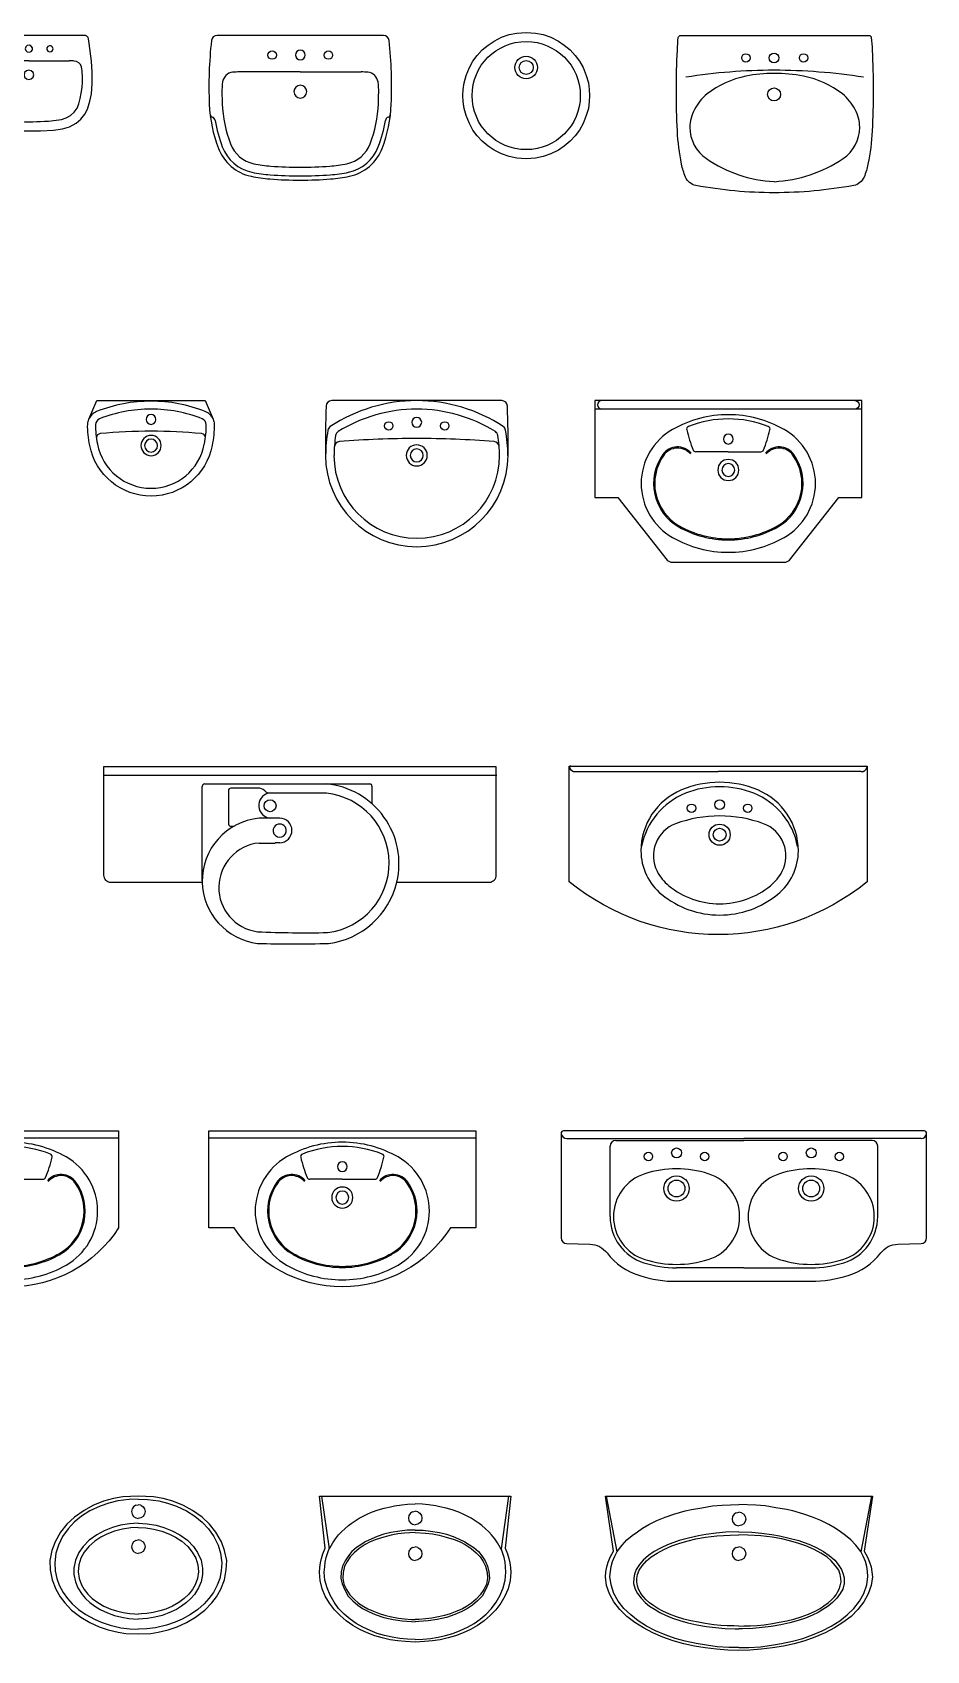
# Model space of a CAD drawing. Header units: millimetres. Extents: x 5135 to 18817, y 4023 to 17584.
# Drawn here: x 15636 to 18817, y 11823 to 17584 of the extents above; entities that cross this region are included whole.
import ezdxf

# ---------------------------------------------------------------- set-up
doc = ezdxf.new("R2010")
doc.units = ezdxf.units.MM
doc.layers.add('cad-block.com', color=250, linetype='Continuous')

# ---------------------------------------------------------------- blocks, each defined once
blk = doc.blocks.new('washbasin 11_top_cad-block.com')
at = {"color": 0}
for q in [(-143.5, -90.2), (143.5, -90.2)]:
    blk.add_line((-0.2, -90.2), q, dxfattribs=at)
blk.add_lwpolyline([(0, -340), (6.5, -339.9), (41.7, -339.4), (87.7, -336.7), (119, -332.3), (145, -324.8), (168.2, -312.4), (185, -297.8), (198.5, -280.5), (208.2, -262.2), (217.2, -233.9), (222.2, -207.8), (224.7, -171.5), (225, -145.2), (224.5, -130.6), (222.1, -91.7), (214.4, -28.2), (211.9, -12), (210.4, -7.8), (208.3, -4.7), (205.6, -2.5), (201.7, -0.7), (197.6, 0), (0, 0), (-197.6, 0), (-201.7, -0.7), (-205.6, -2.5), (-208.3, -4.7), (-210.4, -7.8), (-211.9, -12), (-214.4, -28.2), (-222.1, -91.7), (-224.5, -130.6), (-225, -145.2), (-224.7, -171.5), (-222.2, -207.8), (-217.2, -233.9), (-208.2, -262.2), (-198.5, -280.5), (-185, -297.8), (-168.2, -312.4), (-145, -324.8), (-119, -332.3), (-87.7, -336.7), (-41.7, -339.4), (-6.5, -339.9)], close=True, dxfattribs=at)
at = {"color": 0, "linetype": 'Continuous'}
for points in [[(-63.9, -47.2, 0), (-65.7, -41.4, 0), (-70.5, -37.5, 0), (-76.8, -36.6, 0), (-82.6, -39.1, 0), (-86, -44.2, 0), (-86, -50.3, 0), (-82.6, -55.4, 0), (-76.8, -57.9, 0), (-70.5, -57, 0), (-65.7, -53.1, 0), (-63.9, -47.2, 0)], [(-13.3, -47.2, 0), (-11.2, -54, 0), (-5.6, -58.6, 0), (1.7, -59.6, 0), (8.4, -56.7, 0), (12.4, -50.8, 0), (12.4, -43.7, 0), (8.4, -37.8, 0), (1.7, -34.8, 0), (-5.6, -35.9, 0), (-11.2, -40.5, 0), (-13.3, -47.2, 0)], [(86.1, -47.2, 0), (84.3, -41.4, 0), (79.5, -37.5, 0), (73.2, -36.6, 0), (67.4, -39.1, 0), (64, -44.2, 0), (64, -50.3, 0), (67.4, -55.4, 0), (73.2, -57.9, 0), (79.5, -57, 0), (84.3, -53.1, 0), (86.1, -47.2, 0)], [(-161.7, -91, 0), (-170.3, -93.1, 0), (-177.8, -97.4, 0), (-183.8, -103.6, 0), (-187.5, -111.2, 0), (-188.8, -119.5, 0)], [(-143.5, -90.2, 0), (-147.1, -90.2, 0), (-150.8, -90.3, 0), (-154.4, -90.5, 0), (-158.1, -90.7, 0), (-161.7, -91, 0)], [(161.4, -91, 0), (157.7, -90.7, 0), (154.1, -90.5, 0), (150.4, -90.3, 0), (146.7, -90.2, 0), (143.1, -90.2, 0)], [(188.4, -119.5, 0), (187.1, -111.2, 0), (183.3, -103.6, 0), (177.4, -97.3, 0), (169.9, -93, 0), (161.4, -91, 0)], [(-190.5, -146.3, 0), (-190.6, -165.9, 0), (-189.4, -185.5, 0), (-186.9, -205, 0), (-183.2, -224.3, 0), (-178.4, -243.4, 0)], [(-188.8, -119.5, 0), (-189.5, -124.9, 0), (-190, -130.2, 0), (-190.3, -135.6, 0), (-190.5, -140.9, 0), (-190.5, -146.3, 0)], [(17.1, -140.3, 0), (14.7, -132.1, 0), (8.4, -126, 0), (-0.2, -123.8, 0), (-8.8, -126, 0), (-15.1, -132.1, 0), (-17.4, -140.3, 0), (-15.1, -148.5, 0), (-8.8, -154.6, 0), (-0.2, -156.8, 0), (8.4, -154.6, 0), (14.7, -148.5, 0), (17.1, -140.3, 0)], [(178, -243.4, 0), (182.9, -224.3, 0), (186.5, -205, 0), (189, -185.5, 0), (190.2, -165.9, 0), (190.1, -146.3, 0)], [(190.1, -146.3, 0), (190.1, -140.9, 0), (190, -135.6, 0), (189.6, -130.2, 0), (189.1, -124.9, 0), (188.4, -119.5, 0)], [(-178.4, -243.4, 0), (-171.7, -259.3, 0), (-161.6, -273.5, 0), (-148.5, -285.2, 0), (-133, -293.8, 0), (-115.9, -299.1, 0)], [(115.5, -299.1, 0), (132.6, -293.8, 0), (148, -285.2, 0), (161.1, -273.5, 0), (171.3, -259.3, 0), (178, -243.4, 0)], [(-115.9, -299.1, 0), (-106.7, -300.7, 0), (-97.5, -302.1, 0), (-88.3, -303.3, 0), (-79.1, -304.2, 0), (-69.8, -304.9, 0)], [(-69.8, -304.9, 0), (-55.9, -305.7, 0), (-42, -306.3, 0), (-28, -306.7, 0), (-14.1, -307, 0), (-0.2, -307.1, 0)], [(-0.2, -307.1, 0), (13.8, -307, 0), (27.8, -306.7, 0), (41.8, -306.3, 0), (55.8, -305.7, 0), (69.8, -304.9, 0)], [(69.4, -304.9, 0), (78.7, -304.2, 0), (87.9, -303.3, 0), (97.2, -302.1, 0), (106.3, -300.7, 0), (115.5, -299.1, 0)]]:
    blk.add_polyline3d(points, dxfattribs=at)
blk = doc.blocks.new('washbasin 12_top_cad-block.com')
at = {"color": 0}
for q in [(-216.4, -130), (216.4, -130)]:
    blk.add_line((0, -130), q, dxfattribs=at)
blk.add_lwpolyline([(0, 0), (-296.1, 0, 0.382406), (-316, -17.8, 0.037948), (-323.7, -245, 0.080591), (-291.4, -401.9, 0.255022), (-175, -501.5, 0.033937), (-107.9, -511, 0.017997), (0, -515, 0.017997), (107.9, -511, 0.033937), (175, -501.5, 0.255022), (291.4, -401.9, 0.080591), (323.7, -245, 0.037948), (316, -17.8, 0.382406), (296.1, 0)], format="xyb", close=True, dxfattribs=at)
for centre in [(-100, -69.8), (100, -69.8)]:
    blk.add_circle(centre, 15, dxfattribs=at)
for centre, radius, start, end in [((0, -69.8), 17.5, 90, 270), ((0, -69.8), 17.5, 270, 90), ((-28.9, -199.7), 250, 172.1326, 180.83575), ((-236.9, -171), 40, 95.59372, 172.1326), ((-216.4, -380), 250, 90, 95.59372), ((216.4, -380), 250, 84.40628, 90), ((236.9, -171), 40, 7.8674, 84.40628), ((28.9, -199.7), 250, 359.16425, 7.8674), ((1175, -182.2), 1454, 180.83575, 182.40161), ((0, -200), 23, 90, 270), ((0, -200), 23, 270, 90), ((-1175, -182.2), 1454, 357.59839, 359.16425), ((-308.5, -279), 12.5, 186.46992, 250.86471), ((175.9, -224.1), 454, 182.40161, 200.83182), ((-175.9, -224.1), 454, 339.16818, 357.59839), ((308.5, -279), 12.5, 289.13529, 353.53008), ((-317.5, -305), 15, 9.31288, 70.86471), ((175.9, -224.1), 485, 189.31288, 200.83182), ((-175.9, -224.1), 485, 339.16818, 350.68712), ((317.5, -305), 15, 109.13529, 170.68712), ((-141.9, -345), 145, 200.83182, 258.05886), ((-141.9, -345), 114, 200.83182, 258.05886), ((141.9, -345), 114, 281.94114, 339.16818), ((141.9, -345), 145, 281.94114, 339.16818), ((-71.5, -12.4), 454, 258.05886, 265.83369), ((71.5, -12.4), 454, 274.16631, 281.94114), ((-71.5, -12.4), 485, 258.05886, 265.83369), ((1.1, 985), 1485, 265.83369, 269.95738), ((1.1, 985), 1454, 265.83369, 269.95647), ((-1.1, 985), 1454, 270.04353, 274.16631), ((-1.1, 985), 1485, 270.04262, 274.16631), ((71.5, -12.4), 485, 274.16631, 281.94114)]:
    blk.add_arc(centre, radius, start, end, dxfattribs=at)
blk = doc.blocks.new('washbasin 13_top_cad-block.com')
at = {"color": 0}
blk.add_lwpolyline([(0, -225), (-32.9, -222.6), (-60.9, -216.8), (-87.9, -207.3), (-114.3, -194.1), (-134.9, -179.8), (-156.1, -162.4), (-174, -142.8), (-189.4, -122.7), (-202.1, -99.5), (-213.7, -71), (-221.1, -45.6), (-224.3, -21.3), (-225, 0), (-224.3, 21.3), (-221.1, 45.6), (-213.7, 71), (-202.1, 99.5), (-189.4, 122.7), (-174, 142.8), (-156.1, 162.4), (-134.9, 179.8), (-114.3, 194.1), (-87.9, 207.3), (-60.9, 216.8), (-32.9, 222.6), (0, 225), (32.9, 222.6), (60.9, 216.8), (87.9, 207.3), (114.3, 194.1), (134.9, 179.8), (156.1, 162.4), (174, 142.8), (189.4, 122.7), (202.1, 99.5), (213.7, 71), (221.1, 45.6), (224.3, 21.3), (225, 0), (224.3, -21.3), (221.1, -45.6), (213.7, -71), (202.1, -99.5), (189.4, -122.7), (174, -142.8), (156.1, -162.4), (134.9, -179.8), (114.3, -194.1), (87.9, -207.3), (60.9, -216.8), (32.9, -222.6)], close=True, dxfattribs=at)
for centre, radius in [((0, 0), 192.5), ((0, 100), 40), ((0, 100), 25)]:
    blk.add_circle(centre, radius, dxfattribs=at)
blk = doc.blocks.new('washbasin 14_top_cad-block.com')
at = {"color": 0}
blk.add_lwpolyline([(0, 0), (337.9, 0, -0.385638), (345.8, -7.2, -0.012981), (349.1, -52, -0.024014), (349.1, -340, -0.034419), (334.1, -458, -0.048142), (320.1, -504, -0.253407), (283.2, -534, -0.045816), (0, -560, -0.046649), (-278.1, -534, -0.253407), (-315, -504, -0.048142), (-329, -458, -0.034419), (-344, -340, -0.024014), (-344, -52, -0.012981), (-340.7, -7.2, -0.385638), (-332.8, 0)], format="xyb", close=True, dxfattribs=at)
for centre, radius in [((-100, -80), 15), ((0, -80), 17.5), ((105.1, -80), 15), ((0, -210), 23)]:
    blk.add_circle(centre, radius, dxfattribs=at)
for centre, radius, start, end in [((0, -2124), 2000, 90, 99.01986), ((-31.8, -478.1), 340, 101.56809, 127.42026), ((-3, -610), 475, 89.63802, 101.78317), ((0, -2189.1), 2065.1, 81.1237, 90.00022), ((3.2, -659), 524.1, 78.78369, 90.34594), ((36.9, -478.1), 340, 52.57974, 78.43191), ((-119.3, -349.6), 185, 130.07366, 152.34567), ((124.4, -349.6), 185, 27.65433, 49.92634), ((-169.6, -327), 130, 150.89832, 180), ((174.7, -327), 130, 0, 29.10168), ((-164.6, -327), 135, 180, 235.69136), ((169.7, -327), 135, 304.30864, 0), ((27.3, -45.8), 475.4, 235.69136, 266.70859), ((-27.7, -27.9), 493.4, 273.21382, 303.65929)]:
    blk.add_arc(centre, radius, start, end, dxfattribs=at)
blk = doc.blocks.new('washbasin 26_top_cad-block.com')
at = {"color": 0}
blk.add_lwpolyline([(192.3, 0), (220.3, -65.9, -0.093246), (224.3, -84.1, -0.063836), (216.8, -160, -0.360682), (0, -340, -0.359502), (-218, -160, -0.063836), (-225.5, -84.1, -0.093246), (-221.5, -65.9), (-193.5, 0), (0, 0)], format="xyb", close=True, dxfattribs=at)
for centre, radius, start, end in [((-175.2, -85.6), 50.3, 111.5151, 157), ((0, -530), 528, 90, 111.5151), ((0, -530), 500, 90, 111.5151), ((0, -67), 17.5, 90, 270), ((0, -523.8), 521.8, 68.35506, 89.99884), ((0, -523.8), 493.8, 68.34774, 89.99877), ((0, -67), 17.5, 270, 90), ((174, -85.6), 50.3, 23, 68.4849), ((74.4, -92.9), 272, 178.30868, 192.9189), ((-175.2, -85.6), 22.3, 111.5151, 178.30868), ((0, -2049), 1940, 90, 95.35152), ((0, -2023.4), 1914.4, 84.61282, 89.99998), ((174, -85.6), 22.3, 1.69132, 68.4849), ((-75.6, -92.9), 272, 347.0811, 1.69132), ((-179.5, -132.4), 15, 95.35152, 174.55032), ((0, -118), 194, 190.90547, 270), ((0, -160), 36, 90, 270), ((0, -160), 23, 90, 270), ((0, -160), 36, 270, 90), ((0, -160), 23, 270, 90), ((-0.1, -119.3), 192.7, 270.04095, 349.40932), ((178.3, -132.4), 15, 5.44968, 84.64848)]:
    blk.add_arc(centre, radius, start, end, dxfattribs=at)
blk = doc.blocks.new('washbasin 27_top_cad-block.com')
at = {"color": 0}
blk.add_lwpolyline([(0, -520, 0.413817), (324.6, -195), (324.6, -195, 0.014657), (322.4, -19.2, 0.402111), (302.4, 0), (0, 0), (-302.4, 0, 0.402111), (-322.4, -19.2, 0.014657), (-324.6, -195), (-324.6, -195, 0.413817)], format="xyb", close=True, dxfattribs=at)
for centre in [(-99.6, -90), (99.6, -90)]:
    blk.add_circle(centre, 15, dxfattribs=at)
for centre, radius, start, end in [((0.4, -560), 560, 90.04501, 123.40094), ((0.9, -560), 530, 90.09512, 121.94867), ((-0.4, -560), 560, 56.59906, 89.95499), ((-0.9, -560), 530, 58.05133, 89.90488), ((175.9, -195), 500, 169.70147, 180), ((-296.4, -109.2), 20, 123.40094, 169.70147), ((-269, -127.3), 20, 121.94867, 171.34133), ((0, -77), 17.5, 90.13079, 269.86921), ((0, -77), 17.5, 270.13079, 89.86921), ((269, -127.3), 20, 8.65867, 58.05133), ((296.4, -109.2), 20, 10.29853, 56.59906), ((-175.9, -195), 500, 360, 10.29853), ((175.9, -195), 470, 171.34133, 180), ((-273.2, -165.8), 20, 94.51675, 176.2805), ((0.4, -3635), 3500, 90.0072, 94.51675), ((0, -195), 37.5, 90, 270), ((0, -195), 23, 90, 270), ((-0.4, -3635), 3500, 85.48325, 89.9928), ((0, -195), 37.5, 270, 90), ((0, -195), 23, 270, 90), ((273.2, -165.8), 20, 3.7195, 85.48325), ((-175.9, -195), 470, 0, 8.65867), ((0.4, -195), 295, 180, 269.91455), ((-0.4, -195), 295, 270.08545, 0)]:
    blk.add_arc(centre, radius, start, end, dxfattribs=at)
blk = doc.blocks.new('washbasin 28_top_cad-block.com')
at = {"color": 0}
for p, q in [((-450, 0), (-455.7, -1.1)), ((450, 0), (455.7, -1.1)), ((475, -30), (-475, -30)), ((-463.9, -9.3), (-465, -15)), ((-465, -15), (-463.9, -20.7)), ((-460.6, -4.4), (-463.9, -9.3)), ((-463.9, -20.7), (-460.6, -25.6)), ((-455.7, -1.1), (-460.6, -4.4)), ((-460.6, -25.6), (-455.7, -28.9)), ((-455.7, -28.9), (-450, -30)), ((455.7, -28.9), (450, -30)), ((455.7, -1.1), (460.6, -4.4)), ((460.6, -25.6), (455.7, -28.9)), ((460.6, -4.4), (463.9, -9.3)), ((463.9, -20.7), (460.6, -25.6)), ((463.9, -9.3), (465, -15)), ((465, -15), (463.9, -20.7)), ((0, -182), (-115.8, -182)), ((0, -182), (115.8, -182))]:
    blk.add_line(p, q, dxfattribs=at)
blk.add_lwpolyline([(199.5, -575, 0.20177), (217.4, -567.5), (392.5, -345), (435, -345), (475, -345), (475, 0), (-475, 0), (-475, -345), (-435, -345), (-392.5, -345), (-217.4, -567.5, 0.20177), (-199.5, -575)], format="xyb", close=True, dxfattribs=at)
for centre, radius, start, end in [((0, -450), 400, 90, 119.71723), ((0, -450), 400, 60.28277, 90), ((-88.5, -295), 221.5, 119.71723, 240.28277), ((-138.4, -101.5), 10, 111.65136, 193.39152), ((338.3, 12), 500, 193.39152, 202.05941), ((0, -450), 385, 90, 111.65136), ((0, -450), 385, 68.34864, 90), ((-338.3, 12), 500, 337.94059, 346.60848), ((138.4, -101.5), 10, 346.60848, 68.34864), ((88.5, -295), 221.5, 299.71723, 60.28277), ((-180.5, -229.3), 64.4, 40.71478, 144.46193), ((-180.5, -229.3), 60.4, 40.71478, 144.46193), ((0, -137), 17.5, 90, 270), ((0, -137), 17.5, 270, 90), ((180.5, -229.3), 64.4, 35.53807, 139.28522), ((180.5, -229.3), 60.4, 35.53807, 139.28522), ((-88.5, -295), 177.5, 144.46193, 240.28277), ((-88.5, -295), 173.5, 144.46193, 240.28277), ((-115.8, -172), 10, 202.05941, 270), ((0, -247), 37.5, 90, 270), ((0, -247), 23, 90, 270), ((0, -247), 37.5, 270, 90), ((0, -247), 23, 270, 90), ((115.8, -172), 10, 270, 337.94059), ((88.5, -295), 173.5, 299.71723, 35.53807), ((88.5, -295), 177.5, 299.71723, 35.53807), ((0, -140), 356, 240.28277, 270), ((0, -140), 352, 240.28277, 270), ((0, -140), 352, 270, 299.71723), ((0, -140), 356, 270, 299.71723), ((0, -140), 400, 240.28277, 270), ((0, -140), 400, 270, 299.71723)]:
    blk.add_arc(centre, radius, start, end, dxfattribs=at)
blk = doc.blocks.new('washbasin 37_top_cad-block.com')
at = {"color": 0}
for p, q in [((700, -30.3), (-700, -30.3)), ((-347.7, -405.2), (-347.7, -69.6)), ((-338.9, -60), (248.2, -60)), ((-254.1, -85), (-254.1, -203.7)), ((-142.9, -75.4), (-245.3, -75.4)), ((-113.6, -93.7), (-120.3, -89.5)), ((94.2, -93.7), (-113.6, -93.7)), ((256.1, -68.6), (256.1, -130.5)), ((-243.7, -210.4), (-234.1, -210.4)), ((-72.1, -182.3), (-145.1, -182.3)), ((-145.1, -270.8), (-88.6, -270.8)), ((-72.1, -269.6), (-87.6, -269.6)), ((-347.5, -410), (-347.6, -410))]:
    blk.add_line(p, q, dxfattribs=at)
blk.add_lwpolyline([(673.5, -410, 0.414214), (698.5, -385), (698.5, 0), (-698.5, 0), (-698.5, -385, 0.414214), (-673.5, -410), (-347.6, -410, 0.372852), (-150.9, -628, 0.015889), (101.7, -628, 0.313712), (344.7, -410)], format="xyb", close=True, dxfattribs=at)
blk.add_circle((-106.2, -138), 21.1, dxfattribs=at)
for centre, radius, start, end in [((-338, -69.6), 9.67, 95.47632, 180), ((-245.3, -84.2), 8.79, 90, 185.47632), ((-101.1, -137.2), 45.3, 105.91484, 263.60389), ((-150.3, -112.4), 37.7, 37.39153, 78.63993), ((66.6, -344.4), 285.7, 346.72464, 84.45285), ((67.8, -341.8), 249.6, 276.98447, 83.92274), ((248.2, -67.9), 7.91, 354.52368, 90), ((-123.4, -405.4), 224.2, 95.54668, 181.1627), ((-246.7, -203.7), 7.38, 180, 294.20673), ((-72.1, -226.6), 23.5, 147.86507, 31.13266), ((-72.1, -226.6), 23.5, 31.13266, 147.86507), ((-72.1, -225.9), 43.6, 270, 90), ((-129.7, -429), 158.9, 95.57184, 262.38184), ((-87.6, -270.6), 1, 90, 180), ((21.1, 3385.6), 3975.9, 267.52199, 271.10937)]:
    blk.add_arc(centre, radius, start, end, dxfattribs=at)
blk = doc.blocks.new('washbasin 38_top_cad-block.com')
at = {"color": 0}
for p in [(-508.4, -20), (508.6, -20)]:
    blk.add_line(p, (0, -20), dxfattribs=at)
blk.add_lwpolyline([(530, -411.7, -0.355302), (-530, -411.7), (-530, 0), (530, 0)], format="xyb", close=True, dxfattribs=at)
for centre, radius in [((-95.2, -150.5), 15), ((4.8, -137.5), 17.5), ((104.8, -150.5), 15), ((4.8, -244.5), 37.5), ((4.8, -244.5), 23)]:
    blk.add_circle(centre, radius, dxfattribs=at)
for centre, radius, start, end in [((-524.6, -4.5), 4.5, 90.00029, 201.80375), ((-508.4, 2), 22, 201.80375, 270), ((508.6, 2), 22, 270, 340.57789), ((524.9, -4.5), 4.5, 0, 89.99971), ((524.9, -4.5), 4.5, 338.19642, 338.21758), ((-40.2, -302), 235, 112.71441, 180), ((-19.5, -335.6), 258, 112.17926, 169.00325), ((4.8, -409.5), 351.5, 90, 112.71441), ((4.8, -409.5), 335.5, 90, 111.25325), ((4.8, -409.5), 351.5, 67.28559, 90), ((4.8, -409.5), 335.5, 68.74675, 90), ((29, -335.6), 258, 10.99675, 67.82074), ((49.8, -302), 235, 0, 67.28559), ((-109.5, -319.5), 121.5, 110.35846, 207.06899), ((4.8, -627.5), 450, 90, 110.35846), ((4.8, -627.5), 450, 69.64154, 90), ((119.1, -319.5), 121.5, 332.93101, 69.64154), ((-75.2, -302), 200, 180, 230.91709), ((84.8, -302), 200, 309.08291, 0), ((-75.2, -302), 160, 207.069, 230.91709), ((84.8, -302), 160, 309.08291, 332.931), ((4.8, -203.5), 326.9, 230.91709, 270), ((4.8, -203.5), 286.9, 230.91709, 270), ((4.8, -203.5), 286.9, 270, 309.08291), ((4.8, -203.5), 326.9, 270, 309.08291)]:
    blk.add_arc(centre, radius, start, end, dxfattribs=at)
blk = doc.blocks.new('washbasin 48_top_cad-block.com')
at = {"color": 0}
for p, q in [((-385, -25), (385, -25)), ((0, -172), (-115.8, -172)), ((0, -172), (115.8, -172))]:
    blk.add_line(p, q, dxfattribs=at)
blk.add_lwpolyline([(385, -345, -0.545455), (-385, -345), (-385, 0), (385, 0)], format="xyb", close=True, dxfattribs=at)
for centre, radius, start, end in [((0, -440), 400, 90, 119.71723), ((0, -440), 385, 90, 111.65136), ((0, -440), 400, 60.28277, 90), ((0, -440), 385, 68.34864, 90), ((-88.5, -285), 221.5, 119.71723, 240.28277), ((-138.4, -91.5), 10, 111.65136, 193.39152), ((338.3, 22), 500, 193.39152, 202.05941), ((0, -127), 17.5, 90, 270), ((0, -127), 17.5, 270, 90), ((-338.3, 22), 500, 337.94059, 346.60848), ((138.4, -91.5), 10, 346.60848, 68.34864), ((88.5, -285), 221.5, 299.71723, 60.28277), ((-180.5, -219.3), 64.4, 40.71478, 144.46193), ((-180.5, -219.3), 60.4, 40.71478, 144.46193), ((-115.8, -162), 10, 202.05941, 270), ((115.8, -162), 10, 270, 337.94059), ((180.5, -219.3), 64.4, 35.53807, 139.28522), ((180.5, -219.3), 60.4, 35.53807, 139.28522), ((-88.5, -285), 177.5, 144.46193, 240.28277), ((-88.5, -285), 173.5, 144.46193, 240.28277), ((0, -237), 37.5, 90, 270), ((0, -237), 23, 90, 270), ((0, -237), 37.5, 270, 90), ((0, -237), 23, 270, 90), ((88.5, -285), 173.5, 299.71723, 35.53807), ((88.5, -285), 177.5, 299.71723, 35.53807), ((0, -130), 356, 240.28277, 270), ((0, -130), 352, 240.28277, 270), ((0, -130), 352, 270, 299.71723), ((0, -130), 356, 270, 299.71723), ((0, -130), 400, 240.28277, 270), ((0, -130), 400, 270, 299.71723)]:
    blk.add_arc(centre, radius, start, end, dxfattribs=at)
blk = doc.blocks.new('washbasin 49_top_cad-block.com')
at = {"color": 0}
for p, q in [((-475, -25), (475, -25)), ((0, -172), (-115.8, -172)), ((0, -172), (115.8, -172))]:
    blk.add_line(p, q, dxfattribs=at)
blk.add_lwpolyline([(475, -345), (385, -345, -0.545455), (-385, -345), (-475, -345), (-475, 0), (475, 0)], format="xyb", close=True, dxfattribs=at)
for centre, radius, start, end in [((0, -440), 400, 90, 119.71723), ((0, -440), 385, 90, 111.65136), ((0, -440), 400, 60.28277, 90), ((0, -440), 385, 68.34864, 90), ((-88.5, -285), 221.5, 119.71723, 240.28277), ((-138.4, -91.5), 10, 111.65136, 193.39152), ((338.3, 22), 500, 193.39152, 202.05941), ((0, -127), 17.5, 90, 270), ((0, -127), 17.5, 270, 90), ((-338.3, 22), 500, 337.94059, 346.60848), ((138.4, -91.5), 10, 346.60848, 68.34864), ((88.5, -285), 221.5, 299.71723, 60.28277), ((-180.5, -219.3), 64.4, 40.71478, 144.46193), ((-180.5, -219.3), 60.4, 40.71478, 144.46193), ((-115.8, -162), 10, 202.05941, 270), ((115.8, -162), 10, 270, 337.94059), ((180.5, -219.3), 64.4, 35.53807, 139.28522), ((180.5, -219.3), 60.4, 35.53807, 139.28522), ((-88.5, -285), 177.5, 144.46193, 240.28277), ((-88.5, -285), 173.5, 144.46193, 240.28277), ((0, -237), 37.5, 90, 270), ((0, -237), 23, 90, 270), ((0, -237), 37.5, 270, 90), ((0, -237), 23, 270, 90), ((88.5, -285), 173.5, 299.71723, 35.53807), ((88.5, -285), 177.5, 299.71723, 35.53807), ((0, -130), 356, 240.28277, 270), ((0, -130), 352, 240.28277, 270), ((0, -130), 352, 270, 299.71723), ((0, -130), 356, 270, 299.71723), ((0, -130), 400, 240.28277, 270), ((0, -130), 400, 270, 299.71723)]:
    blk.add_arc(centre, radius, start, end, dxfattribs=at)
blk = doc.blocks.new('washbasin 50_top_cad-block.com')
at = {"color": 0}
for p, q in [((-630.2, -27), (0, -27)), ((-476, -305), (-476, -54)), ((-456, -34), (0, -34)), ((630.2, -27), (0, -27)), ((456, -34), (0, -34)), ((476, -305), (476, -54)), ((0, -487), (-239.5, -487)), ((0, -487), (239.5, -487))]:
    blk.add_line(p, q, dxfattribs=at)
blk.add_lwpolyline([(642, 0), (-642, 0, 0.414214), (-650, -8), (-650, -380.6, 0.405456), (-630.6, -400.6), (-547.9, -403.1, -0.225239), (-486.8, -434.3, 0.157017), (-370.6, -514.6, 0.086354), (-239.5, -535), (0, -535), (239.5, -535, 0.071548), (370.6, -514.6, 0.157017), (486.8, -434.3, -0.225239), (547.9, -403.1), (630.6, -400.6, 0.405456), (650, -380.6), (650, -8, 0.414214)], format="xyb", close=True, dxfattribs=at)
for centre, radius in [((-339.5, -91), 15), ((-239.5, -78), 17.5), ((-139.5, -91), 15), ((139.5, -91), 15), ((239.5, -78), 17.5), ((339.5, -91), 15), ((-239.5, -205), 45), ((239.5, -205), 45), ((-239.5, -205), 30), ((239.5, -205), 30)]:
    blk.add_circle(centre, radius, dxfattribs=at)
for centre, radius, start, end in [((-630.2, -7), 20, 187.46199, 269.99998), ((-456, -54), 20, 90, 180), ((456, -54), 20, 0, 90), ((630.2, -7), 20, 270.00002, 352.53801), ((-304, -305), 160, 107.6258, 252.3742), ((-239.5, -508), 373, 72.3742, 107.6258), ((-175, -305), 160, 287.6258, 72.3742), ((175, -305), 160, 107.6258, 252.3742), ((239.5, -508), 373, 72.3742, 107.6258), ((304, -305), 160, 287.6258, 72.3742), ((-304, -305), 172, 180, 252.3742), ((304, -305), 172, 287.6258, 0), ((-239.5, -102), 373, 252.3742, 287.6258), ((239.5, -102), 373, 252.3742, 287.6258), ((-239.5, -102), 385, 252.3742, 270), ((239.5, -102), 385, 270, 287.6258)]:
    blk.add_arc(centre, radius, start, end, dxfattribs=at)
blk = doc.blocks.new('washbasin 59_top_cad-block.com')
at = {"color": 0}
for p, q in [((-172.1, -52.8), (-201.5, -71.5)), ((-135.7, -35.5), (-172.1, -52.8)), ((-104.6, -24.6), (-135.7, -35.5)), ((-72.8, -16.6), (-104.6, -24.6)), ((-32.5, -12.4), (-72.8, -16.6)), ((0, -10.9), (-32.5, -12.4)), ((-22.2, -45.7), (-24.1, -54.9)), ((-24.1, -54.9), (-22.2, -64.1)), ((-17, -37.9), (-22.2, -45.7)), ((-9.2, -32.7), (-17, -37.9)), ((-9.2, -32.7), (0, -30.9)), ((0, -10.9), (32.5, -12.4)), ((9.2, -32.7), (0, -30.9)), ((9.2, -32.7), (17, -37.9)), ((17, -37.9), (22.2, -45.7)), ((22.2, -45.7), (24.1, -54.9)), ((24.1, -54.9), (22.2, -64.1)), ((32.5, -12.4), (72.8, -16.6)), ((72.8, -16.6), (104.6, -24.6)), ((104.6, -24.6), (135.7, -35.5)), ((135.7, -35.5), (172.1, -52.8)), ((172.1, -52.8), (201.5, -71.5)), ((-227.6, -92.9), (-249.5, -116.1)), ((-201.5, -71.5), (-227.6, -92.9)), ((-91.4, -111.2), (-121.2, -122.9)), ((-63.2, -103.5), (-91.4, -111.2)), ((-31.5, -98.1), (-63.2, -103.5)), ((-26.8, -113.2), (-55.7, -117.6)), ((0, -96), (-31.5, -98.1)), ((0, -111.5), (-26.8, -113.2)), ((-22.2, -64.1), (-17, -71.9)), ((-17, -71.9), (-9.2, -77.2)), ((-9.2, -77.2), (0, -79)), ((9.2, -77.2), (0, -79)), ((0, -96), (31.5, -98.1)), ((0, -111.5), (26.8, -113.2)), ((17, -71.9), (9.2, -77.2)), ((22.2, -64.1), (17, -71.9)), ((26.8, -113.2), (55.7, -117.6)), ((31.5, -98.1), (63.2, -103.5)), ((63.2, -103.5), (91.4, -111.2)), ((91.4, -111.2), (121.2, -122.9)), ((201.5, -71.5), (227.6, -92.9)), ((227.6, -92.9), (249.5, -116.1)), ((-269.3, -144), (-284, -174)), ((-249.5, -116.1), (-269.3, -144)), ((-174.7, -157.1), (-196.4, -179.4)), ((-154.8, -160.4), (-176.2, -179.2)), ((-147.7, -137.3), (-174.7, -157.1)), ((-133, -146.1), (-154.8, -160.4)), ((-121.2, -122.9), (-147.7, -137.3)), ((-111.3, -135.1), (-133, -146.1)), ((-84, -124.9), (-111.3, -135.1)), ((-55.7, -117.6), (-84, -124.9)), ((-22.2, -170.8), (-24.1, -180)), ((-17, -163), (-22.2, -170.8)), ((-9.2, -157.8), (-17, -163)), ((-9.2, -157.8), (0, -155.9)), ((9.2, -157.8), (0, -155.9)), ((9.2, -157.8), (17, -163)), ((17, -163), (22.2, -170.8)), ((22.2, -170.8), (24.1, -180)), ((55.7, -117.6), (84, -124.9)), ((84, -124.9), (111.3, -135.1)), ((111.3, -135.1), (133, -146.1)), ((121.2, -122.9), (147.7, -137.3)), ((133, -146.1), (154.8, -160.4)), ((147.7, -137.3), (174.7, -157.1)), ((154.8, -160.4), (176.2, -179.2)), ((174.7, -157.1), (196.4, -179.4)), ((249.5, -116.1), (269.3, -144)), ((269.3, -144), (284, -174)), ((-292.7, -202.4), (-296.9, -237.1)), ((-284, -174), (-292.7, -202.4)), ((-223.5, -228.3), (-229.1, -256.7)), ((-211.1, -200.5), (-223.5, -228.3)), ((-204.3, -220.3), (-211.9, -244.4)), ((-196.4, -179.4), (-211.1, -200.5)), ((-192.3, -198.9), (-204.3, -220.3)), ((-176.2, -179.2), (-192.3, -198.9)), ((-24.1, -180), (-22.2, -189.2)), ((-22.2, -189.2), (-17, -197)), ((-17, -197), (-9.2, -202.2)), ((-9.2, -202.2), (0, -204.1)), ((9.2, -202.2), (0, -204.1)), ((17, -197), (9.2, -202.2)), ((22.2, -189.2), (17, -197)), ((24.1, -180), (22.2, -189.2)), ((176.2, -179.2), (192.3, -198.9)), ((192.3, -198.9), (204.3, -220.3)), ((196.4, -179.4), (211.1, -200.5)), ((204.3, -220.3), (211.9, -244.4)), ((211.1, -200.5), (223.5, -228.3)), ((223.5, -228.3), (229.1, -256.7)), ((284, -174), (292.7, -202.4)), ((292.7, -202.4), (296.9, -237.1)), ((-296.9, -237.1), (-295.3, -265.9)), ((-295.3, -265.9), (-289.6, -292.7)), ((-229.1, -256.7), (-228.9, -279.4)), ((-228.9, -279.4), (-223.5, -305)), ((-211.9, -244.4), (-213.9, -269.9)), ((-213.9, -269.9), (-210.4, -293.6)), ((213.9, -269.9), (210.4, -293.6)), ((211.9, -244.4), (213.9, -269.9)), ((228.9, -279.4), (223.5, -305)), ((229.1, -256.7), (228.9, -279.4)), ((295.3, -265.9), (289.6, -292.7)), ((296.9, -237.1), (295.3, -265.9)), ((-289.6, -292.7), (-280.9, -316.5)), ((-280.9, -316.5), (-267.1, -342.6)), ((-267.1, -342.6), (-251.4, -364.7)), ((-223.5, -305), (-214.4, -326.9)), ((-214.4, -326.9), (-199.9, -349.7)), ((-210.4, -293.6), (-202.4, -315.2)), ((-202.4, -315.2), (-192.4, -332.5)), ((-192.4, -332.5), (-179.5, -348.8)), ((192.4, -332.5), (179.5, -348.8)), ((202.4, -315.2), (192.4, -332.5)), ((214.4, -326.9), (199.9, -349.7)), ((210.4, -293.6), (202.4, -315.2)), ((223.5, -305), (214.4, -326.9)), ((267.1, -342.6), (251.4, -364.7)), ((280.9, -316.5), (267.1, -342.6)), ((289.6, -292.7), (280.9, -316.5)), ((-251.4, -364.7), (-235, -382.9)), ((-235, -382.9), (-212.2, -403.3)), ((-199.9, -349.7), (-187.4, -364.3)), ((-187.4, -364.3), (-172.2, -378.4)), ((-179.5, -348.8), (-163.5, -364.2)), ((-172.2, -378.4), (-154.2, -392)), ((-163.5, -364.2), (-144, -378.7)), ((-154.2, -392), (-135.5, -403.4)), ((-144, -378.7), (-122.3, -391.1)), ((-122.3, -391.1), (-97.8, -401.9)), ((-97.8, -401.9), (-77.3, -408.6)), ((97.8, -401.9), (77.3, -408.6)), ((122.3, -391.1), (97.8, -401.9)), ((144, -378.7), (122.3, -391.1)), ((154.2, -392), (135.5, -403.4)), ((163.5, -364.2), (144, -378.7)), ((172.2, -378.4), (154.2, -392)), ((179.5, -348.8), (163.5, -364.2)), ((187.4, -364.3), (172.2, -378.4)), ((199.9, -349.7), (187.4, -364.3)), ((235, -382.9), (212.2, -403.3)), ((251.4, -364.7), (235, -382.9)), ((-212.2, -403.3), (-186.4, -421.7)), ((-186.4, -421.7), (-156.2, -438.4)), ((-156.2, -438.4), (-131.4, -449.2)), ((-135.5, -403.4), (-109.2, -415.8)), ((-131.4, -449.2), (-100.4, -459.7)), ((-109.2, -415.8), (-84.7, -424.4)), ((-100.4, -459.7), (-61.8, -468.4)), ((-84.7, -424.4), (-58.9, -431)), ((-77.3, -408.6), (-53.2, -414.4)), ((-58.9, -431), (-33.2, -435.2)), ((-53.2, -414.4), (-30, -418)), ((-33.2, -435.2), (0, -437.5)), ((-30, -418), (-11.8, -419.5)), ((-11.8, -419.5), (0, -420)), ((11.8, -419.5), (0, -420)), ((33.2, -435.2), (0, -437.5)), ((30, -418), (11.8, -419.5)), ((53.2, -414.4), (30, -418)), ((58.9, -431), (33.2, -435.2)), ((77.3, -408.6), (53.2, -414.4)), ((84.7, -424.4), (58.9, -431)), ((100.4, -459.7), (61.8, -468.4)), ((109.2, -415.8), (84.7, -424.4)), ((131.4, -449.2), (100.4, -459.7)), ((135.5, -403.4), (109.2, -415.8)), ((156.2, -438.4), (131.4, -449.2)), ((186.4, -421.7), (156.2, -438.4)), ((212.2, -403.3), (186.4, -421.7)), ((-61.8, -468.4), (-30.5, -472.5)), ((-30.5, -472.5), (0, -474)), ((30.5, -472.5), (0, -474)), ((61.8, -468.4), (30.5, -472.5))]:
    blk.add_line(p, q, dxfattribs=at)
blk.add_lwpolyline([(315, -228.7), (307.2, -193.9), (296, -162.8), (276.1, -127.9), (253.9, -100.3), (226.8, -74.9), (192.6, -50.7), (161.3, -33.8), (123.1, -18.4), (88.3, -8.4), (54.8, -1.9), (0, 0), (-54.8, -1.9), (-88.3, -8.4), (-123.1, -18.4), (-161.3, -33.8), (-192.6, -50.7), (-226.8, -74.9), (-253.9, -100.3), (-276.1, -127.9), (-296, -162.8), (-307.2, -193.9), (-315, -228.7), (-313.1, -262.5), (-306.6, -297.4), (-293.7, -331), (-277.9, -358.6), (-261.3, -380.3), (-236.9, -405.4), (-203.9, -431.1), (-171.8, -450), (-138.8, -464.9), (-106.5, -475.8), (-71, -484.3), (-44.7, -488.4), (0, -490), (44.7, -488.4), (71, -484.3), (106.5, -475.8), (138.8, -464.9), (171.8, -450), (203.9, -431.1), (236.9, -405.4), (261.3, -380.3), (277.9, -358.6), (293.7, -331), (306.6, -297.4), (313.1, -262.5)], close=True, dxfattribs=at)
blk = doc.blocks.new('washbasin 60_top_cad-block.com')
at = {"color": 0}
for p, q in [((-332.6, 0), (-305.8, -188)), ((332.6, 0), (305.8, -188)), ((-170.9, -64.4), (-155.6, -57.5)), ((-155.6, -57.5), (-132, -49)), ((-132, -49), (-110.7, -43)), ((-110.7, -43), (-88, -37.5)), ((-88, -37.5), (-73.5, -34.8)), ((-73.5, -34.8), (-47.5, -30.4)), ((-47.5, -30.4), (-26.7, -28.7)), ((-26.7, -28.7), (0, -27.7)), ((-9.2, -55.8), (-17, -61.1)), ((-9.2, -55.8), (0, -54)), ((26.7, -28.7), (0, -27.7)), ((9.2, -55.8), (0, -54)), ((9.2, -55.8), (17, -61.1)), ((47.5, -30.4), (26.7, -28.7)), ((73.5, -34.8), (47.5, -30.4)), ((88, -37.5), (73.5, -34.8)), ((110.7, -43), (88, -37.5)), ((132, -49), (110.7, -43)), ((155.6, -57.5), (132, -49)), ((170.9, -64.4), (155.6, -57.5)), ((-249.1, -115.3), (-237.1, -104.9)), ((-237.1, -104.9), (-227.8, -97.5)), ((-227.8, -97.5), (-213.8, -87.9)), ((-213.8, -87.9), (-198.8, -78.9)), ((-198.8, -78.9), (-185.1, -70.9)), ((-185.1, -70.9), (-170.9, -64.4)), ((-22.2, -68.9), (-24.1, -78.1)), ((-24.1, -78.1), (-22.2, -87.3)), ((-17, -61.1), (-22.2, -68.9)), ((-22.2, -87.3), (-17, -95.1)), ((-17, -95.1), (-9.2, -100.3)), ((-9.2, -100.3), (0, -102.1)), ((9.2, -100.3), (0, -102.1)), ((17, -95.1), (9.2, -100.3)), ((17, -61.1), (22.2, -68.9)), ((22.2, -87.3), (17, -95.1)), ((22.2, -68.9), (24.1, -78.1)), ((24.1, -78.1), (22.2, -87.3)), ((185.1, -70.9), (170.9, -64.4)), ((198.8, -78.9), (185.1, -70.9)), ((213.8, -87.9), (198.8, -78.9)), ((227.8, -97.5), (213.8, -87.9)), ((237.1, -104.9), (227.8, -97.5)), ((249.1, -115.3), (237.1, -104.9)), ((-302.7, -182.4), (-292.9, -165.7)), ((-292.9, -165.7), (-283.3, -151.7)), ((-283.3, -151.7), (-272.1, -138)), ((-272.1, -138), (-261.7, -127.1)), ((-261.7, -127.1), (-249.1, -115.3)), ((-177.7, -172.3), (-199.1, -186.3)), ((-177.3, -162.7), (-192.8, -173.1)), ((-159.8, -162.7), (-177.7, -172.3)), ((-154.3, -151.5), (-177.3, -162.7)), ((-138.8, -153.9), (-159.8, -162.7)), ((-135, -143.9), (-154.3, -151.5)), ((-110.8, -145.6), (-138.8, -153.9)), ((-111.1, -135.5), (-135, -143.9)), ((-86.7, -129.4), (-111.1, -135.5)), ((-85, -139.1), (-110.8, -145.6)), ((-54.8, -124.7), (-86.7, -129.4)), ((-61.4, -134.2), (-85, -139.1)), ((-37.3, -131.2), (-61.4, -134.2)), ((-28, -121.4), (-54.8, -124.7)), ((0, -129.2), (-37.3, -131.2)), ((0, -121), (-28, -121.4)), ((0, -121), (28, -121.4)), ((0, -129.2), (37.3, -131.2)), ((28, -121.4), (54.8, -124.7)), ((37.3, -131.2), (61.4, -134.2)), ((54.8, -124.7), (86.7, -129.4)), ((61.4, -134.2), (85, -139.1)), ((85, -139.1), (110.8, -145.6)), ((86.7, -129.4), (111.1, -135.5)), ((110.8, -145.6), (138.8, -153.9)), ((111.1, -135.5), (135, -143.9)), ((135, -143.9), (154.3, -151.5)), ((138.8, -153.9), (159.8, -162.7)), ((154.3, -151.5), (177.3, -162.7)), ((159.8, -162.7), (177.7, -172.3)), ((177.3, -162.7), (192.8, -173.1)), ((177.7, -172.3), (199.1, -186.3)), ((261.7, -127.1), (249.1, -115.3)), ((272.1, -138), (261.7, -127.1)), ((283.3, -151.7), (272.1, -138)), ((292.9, -165.7), (283.3, -151.7)), ((302.7, -182.4), (292.9, -165.7)), ((-320.2, -234.7), (-316.4, -218.3)), ((-316.4, -218.3), (-306.8, -189.8)), ((-306.8, -189.8), (-302.7, -182.4)), ((-249.1, -230), (-258, -248.8)), ((-237.4, -212.6), (-249.1, -230)), ((-231, -216.6), (-241.5, -232.3)), ((-225.2, -197.5), (-237.4, -212.6)), ((-217.1, -201.7), (-231, -216.6)), ((-208.3, -183), (-225.2, -197.5)), ((-199.1, -186.3), (-217.1, -201.7)), ((-192.8, -173.1), (-208.3, -183)), ((-22.2, -195.8), (-24.1, -205)), ((-24.1, -205), (-22.2, -214.2)), ((-17, -188), (-22.2, -195.8)), ((-22.2, -214.2), (-17, -222)), ((-9.2, -182.8), (-17, -188)), ((-17, -222), (-9.2, -227.2)), ((-9.2, -182.8), (0, -180.9)), ((-9.2, -227.2), (0, -229.1)), ((9.2, -182.8), (0, -180.9)), ((9.2, -227.2), (0, -229.1)), ((9.2, -182.8), (17, -188)), ((17, -222), (9.2, -227.2)), ((17, -188), (22.2, -195.8)), ((22.2, -214.2), (17, -222)), ((22.2, -195.8), (24.1, -205)), ((24.1, -205), (22.2, -214.2)), ((192.8, -173.1), (208.3, -183)), ((199.1, -186.3), (217.1, -201.7)), ((208.3, -183), (225.2, -197.5)), ((217.1, -201.7), (231, -216.6)), ((225.2, -197.5), (237.4, -212.6)), ((231, -216.6), (241.5, -232.3)), ((237.4, -212.6), (249.1, -230)), ((249.1, -230), (258, -248.8)), ((306.8, -189.8), (302.7, -182.4)), ((316.4, -218.3), (306.8, -189.8)), ((320.2, -234.7), (316.4, -218.3)), ((-323, -270.3), (-321.6, -251.7)), ((-320.8, -298.8), (-323, -270.3)), ((-321.6, -251.7), (-320.2, -234.7)), ((-262.7, -269.5), (-264.1, -291.6)), ((-258, -248.8), (-262.7, -269.5)), ((-256.4, -271.3), (-257.3, -291.5)), ((-250.7, -249.4), (-256.4, -271.3)), ((-241.5, -232.3), (-250.7, -249.4)), ((241.5, -232.3), (250.7, -249.4)), ((250.7, -249.4), (256.4, -271.3)), ((256.4, -271.3), (257.3, -291.5)), ((258, -248.8), (262.7, -269.5)), ((262.7, -269.5), (264.1, -291.6)), ((321.6, -251.7), (320.2, -234.7)), ((320.8, -298.8), (323, -270.3)), ((323, -270.3), (321.6, -251.7)), ((-313.4, -326.8), (-320.8, -298.8)), ((-302.7, -353.1), (-313.4, -326.8)), ((-264.1, -291.6), (-259.9, -312.7)), ((-259.9, -312.7), (-250.5, -333.9)), ((-257.3, -291.5), (-253.4, -313.3)), ((-253.4, -313.3), (-244.6, -332.6)), ((-250.5, -333.9), (-237.9, -355.5)), ((-244.6, -332.6), (-231.9, -351.5)), ((244.6, -332.6), (231.9, -351.5)), ((250.5, -333.9), (237.9, -355.5)), ((253.4, -313.3), (244.6, -332.6)), ((259.9, -312.7), (250.5, -333.9)), ((257.3, -291.5), (253.4, -313.3)), ((264.1, -291.6), (259.9, -312.7)), ((302.7, -353.1), (313.4, -326.8)), ((313.4, -326.8), (320.8, -298.8)), ((-288.2, -378), (-302.7, -353.1)), ((-272.1, -399.6), (-288.2, -378)), ((-252.7, -419.6), (-272.1, -399.6)), ((-237.9, -355.5), (-221.4, -372.9)), ((-231.9, -351.5), (-217.1, -367.2)), ((-221.4, -372.9), (-203.6, -387.9)), ((-217.1, -367.2), (-200.9, -381.2)), ((-203.6, -387.9), (-186.7, -400.1)), ((-200.9, -381.2), (-182.9, -393.1)), ((-186.7, -400.1), (-166, -410.5)), ((-182.9, -393.1), (-168.5, -400.9)), ((-168.5, -400.9), (-148.4, -409.7)), ((168.5, -400.9), (148.4, -409.7)), ((186.7, -400.1), (166, -410.5)), ((182.9, -393.1), (168.5, -400.9)), ((200.9, -381.2), (182.9, -393.1)), ((203.6, -387.9), (186.7, -400.1)), ((217.1, -367.2), (200.9, -381.2)), ((221.4, -372.9), (203.6, -387.9)), ((231.9, -351.5), (217.1, -367.2)), ((237.9, -355.5), (221.4, -372.9)), ((252.7, -419.6), (272.1, -399.6)), ((272.1, -399.6), (288.2, -378)), ((288.2, -378), (302.7, -353.1)), ((-231.1, -437.7), (-252.7, -419.6)), ((-209.4, -453), (-231.1, -437.7)), ((-185.9, -467), (-209.4, -453)), ((-166, -410.5), (-141.6, -420.8)), ((-148.4, -409.7), (-124.3, -418.9)), ((-141.6, -420.8), (-111.1, -431.6)), ((-124.3, -418.9), (-104.7, -425)), ((-111.1, -431.6), (-78.2, -439.2)), ((-104.7, -425), (-83.7, -429.4)), ((-83.7, -429.4), (-59.6, -433.8)), ((-78.2, -439.2), (-45.8, -444.3)), ((-59.6, -433.8), (-38.2, -436.4)), ((-45.8, -444.3), (-13.4, -446.7)), ((-38.2, -436.4), (-13.2, -438.6)), ((-13.4, -446.7), (0, -447.3)), ((-13.2, -438.6), (0, -438.9)), ((13.2, -438.6), (0, -438.9)), ((13.4, -446.7), (0, -447.3)), ((38.2, -436.4), (13.2, -438.6)), ((45.8, -444.3), (13.4, -446.7)), ((59.6, -433.8), (38.2, -436.4)), ((78.2, -439.2), (45.8, -444.3)), ((83.7, -429.4), (59.6, -433.8)), ((111.1, -431.6), (78.2, -439.2)), ((104.7, -425), (83.7, -429.4)), ((124.3, -418.9), (104.7, -425)), ((141.6, -420.8), (111.1, -431.6)), ((148.4, -409.7), (124.3, -418.9)), ((166, -410.5), (141.6, -420.8)), ((185.9, -467), (209.4, -453)), ((209.4, -453), (231.1, -437.7)), ((231.1, -437.7), (252.7, -419.6)), ((-160.5, -478.8), (-185.9, -467)), ((-134.5, -488.4), (-160.5, -478.8)), ((-108.5, -496.1), (-134.5, -488.4)), ((-81.7, -502.1), (-108.5, -496.1)), ((-54.9, -506.2), (-81.7, -502.1)), ((-27.3, -508.7), (-54.9, -506.2)), ((0, -510.1), (-27.3, -508.7)), ((0, -510.1), (27.3, -508.7)), ((27.3, -508.7), (54.9, -506.2)), ((54.9, -506.2), (81.7, -502.1)), ((81.7, -502.1), (108.5, -496.1)), ((108.5, -496.1), (134.5, -488.4)), ((134.5, -488.4), (160.5, -478.8)), ((160.5, -478.8), (185.9, -467))]:
    blk.add_line(p, q, dxfattribs=at)
blk.add_lwpolyline([(0, 0), (340, 0), (320.3, -185.1), (328.2, -204.8), (333.6, -221.6), (337.1, -237.7), (338.8, -254.5), (340, -271.4), (337.5, -300.4), (330.5, -329.6), (319.6, -356.2), (304.6, -381.3), (286.7, -405), (266.9, -425.4), (245.2, -444), (221.7, -460.5), (196.9, -474.4), (170.7, -486.7), (143.8, -496.8), (117.5, -504.7), (89.4, -511), (61.8, -515.5), (33.9, -518), (0, -520), (-33.9, -518), (-61.8, -515.5), (-89.4, -511), (-117.5, -504.7), (-143.8, -496.8), (-170.7, -486.7), (-196.9, -474.4), (-221.7, -460.5), (-245.2, -444), (-266.9, -425.4), (-286.7, -405), (-304.6, -381.3), (-319.6, -356.2), (-330.5, -329.6), (-337.5, -300.4), (-340, -271.4), (-338.8, -254.5), (-337.1, -237.7), (-333.6, -221.6), (-328.2, -204.8), (-320.3, -185.1), (-340, 0)], close=True, dxfattribs=at)
blk = doc.blocks.new('washbasin 61_top_cad-block.com')
at = {"color": 0}
for p, q in [((-471.7, 0), (-433.7, -198.1)), ((471.7, 0), (433.7, -198.1)), ((-231.4, -64.1), (-191.3, -52.4)), ((-191.3, -52.4), (-168.8, -47.5)), ((-168.8, -47.5), (-131.7, -41.1)), ((-131.7, -41.1), (-94, -34.8)), ((-94, -34.8), (-59.8, -31.8)), ((-59.8, -31.8), (0, -30)), ((-9.2, -59.3), (0, -57.5)), ((59.8, -31.8), (0, -30)), ((9.2, -59.3), (0, -57.5)), ((94, -34.8), (59.8, -31.8)), ((131.7, -41.1), (94, -34.8)), ((168.8, -47.5), (131.7, -41.1)), ((191.3, -52.4), (168.8, -47.5)), ((231.4, -64.1), (191.3, -52.4)), ((-360.9, -127.3), (-342.8, -114)), ((-342.8, -114), (-320.3, -100.8)), ((-320.3, -100.8), (-291.5, -87.1)), ((-291.5, -87.1), (-262.2, -74.4)), ((-262.2, -74.4), (-231.4, -64.1)), ((-22.2, -72.3), (-24.1, -81.5)), ((-24.1, -81.5), (-22.2, -90.8)), ((-17, -64.5), (-22.2, -72.3)), ((-22.2, -90.8), (-17, -98.6)), ((-9.2, -59.3), (-17, -64.5)), ((-17, -98.6), (-9.2, -103.8)), ((-9.2, -103.8), (0, -105.6)), ((9.2, -103.8), (0, -105.6)), ((9.2, -59.3), (17, -64.5)), ((17, -98.6), (9.2, -103.8)), ((17, -64.5), (22.2, -72.3)), ((22.2, -90.8), (17, -98.6)), ((22.2, -72.3), (24.1, -81.5)), ((24.1, -81.5), (22.2, -90.8)), ((262.2, -74.4), (231.4, -64.1)), ((291.5, -87.1), (262.2, -74.4)), ((320.3, -100.8), (291.5, -87.1)), ((342.8, -114), (320.3, -100.8)), ((360.9, -127.3), (342.8, -114)), ((-415.7, -174.7), (-398.1, -156.1)), ((-398.1, -156.1), (-379.5, -140)), ((-379.5, -140), (-360.9, -127.3)), ((-212.8, -158), (-254.5, -173.2)), ((-238.5, -176.8), (-210.2, -166.9)), ((-179.3, -149.3), (-212.8, -158)), ((-210.2, -166.9), (-180.5, -158.8)), ((-180.5, -158.8), (-152.8, -152.2)), ((-143.9, -140.8), (-179.3, -149.3)), ((-152.8, -152.2), (-118.7, -146.3)), ((-117.4, -136.9), (-143.9, -140.8)), ((-118.7, -146.3), (-78.2, -141)), ((-80.4, -131.3), (-117.4, -136.9)), ((-45.9, -128.8), (-80.4, -131.3)), ((-78.2, -141), (-31.3, -139.3)), ((0, -127.5), (-45.9, -128.8)), ((-31.3, -139.3), (0, -137.8)), ((0, -127.5), (45.9, -128.8)), ((31.3, -139.3), (0, -137.8)), ((78.2, -141), (31.3, -139.3)), ((45.9, -128.8), (80.4, -131.3)), ((118.7, -146.3), (78.2, -141)), ((80.4, -131.3), (117.4, -136.9)), ((117.4, -136.9), (143.9, -140.8)), ((152.8, -152.2), (118.7, -146.3)), ((143.9, -140.8), (179.3, -149.3)), ((180.5, -158.8), (152.8, -152.2)), ((179.3, -149.3), (212.8, -158)), ((210.2, -166.9), (180.5, -158.8)), ((238.5, -176.8), (210.2, -166.9)), ((212.8, -158), (254.5, -173.2)), ((379.5, -140), (360.9, -127.3)), ((398.1, -156.1), (379.5, -140)), ((415.7, -174.7), (398.1, -156.1)), ((-449.9, -233), (-441.6, -213.4)), ((-441.6, -213.4), (-433.3, -197.3)), ((-433.3, -197.3), (-415.7, -174.7)), ((-341, -227.6), (-353.6, -243.2)), ((-344.1, -247.6), (-328.4, -230.1)), ((-321, -211.5), (-341, -227.6)), ((-328.4, -230.1), (-312.2, -216.5)), ((-301, -197.5), (-321, -211.5)), ((-312.2, -216.5), (-291, -202.6)), ((-277.1, -184), (-301, -197.5)), ((-291, -202.6), (-267.3, -189.4)), ((-254.5, -173.2), (-277.1, -184)), ((-267.3, -189.4), (-238.5, -176.8)), ((-22.2, -195.8), (-24.1, -205)), ((-24.1, -205), (-22.2, -214.2)), ((-17, -188), (-22.2, -195.8)), ((-22.2, -214.2), (-17, -222)), ((-9.2, -182.8), (-17, -188)), ((-17, -222), (-9.2, -227.2)), ((-9.2, -182.8), (0, -180.9)), ((-9.2, -227.2), (0, -229.1)), ((9.2, -182.8), (0, -180.9)), ((9.2, -227.2), (0, -229.1)), ((9.2, -182.8), (17, -188)), ((17, -222), (9.2, -227.2)), ((17, -188), (22.2, -195.8)), ((22.2, -214.2), (17, -222)), ((22.2, -195.8), (24.1, -205)), ((24.1, -205), (22.2, -214.2)), ((267.3, -189.4), (238.5, -176.8)), ((254.5, -173.2), (277.1, -184)), ((291, -202.6), (267.3, -189.4)), ((277.1, -184), (301, -197.5)), ((312.2, -216.5), (291, -202.6)), ((301, -197.5), (321, -211.5)), ((328.4, -230.1), (312.2, -216.5)), ((321, -211.5), (341, -227.6)), ((344.1, -247.6), (328.4, -230.1)), ((341, -227.6), (353.6, -243.2)), ((433.3, -197.3), (415.7, -174.7)), ((441.6, -213.4), (433.3, -197.3)), ((449.9, -233), (441.6, -213.4)), ((-458.7, -286.3), (-457.2, -268.2)), ((-454.8, -316.2), (-458.7, -286.3)), ((-457.2, -268.2), (-454.8, -250.1)), ((-454.8, -250.1), (-449.9, -233)), ((-371, -277.7), (-374.1, -290.7)), ((-364.9, -261.1), (-371, -277.7)), ((-353.6, -243.2), (-364.9, -261.1)), ((-362.6, -292.7), (-360.3, -278.7)), ((-360.3, -278.7), (-354.9, -263.4)), ((-354.9, -263.4), (-344.1, -247.6)), ((354.9, -263.4), (344.1, -247.6)), ((353.6, -243.2), (364.9, -261.1)), ((360.3, -278.7), (354.9, -263.4)), ((362.6, -292.7), (360.3, -278.7)), ((364.9, -261.1), (371, -277.7)), ((371, -277.7), (374.1, -290.7)), ((454.8, -250.1), (449.9, -233)), ((457.2, -268.2), (454.8, -250.1)), ((454.8, -316.2), (458.7, -286.3)), ((458.7, -286.3), (457.2, -268.2)), ((-445, -346.1), (-454.8, -316.2)), ((-374.1, -290.7), (-374.5, -311.2)), ((-374.5, -311.2), (-369.3, -330.8)), ((-369.3, -330.8), (-360.6, -346)), ((-363.5, -305.3), (-362.6, -292.7)), ((-360.3, -318.9), (-363.5, -305.3)), ((-356.7, -331), (-360.3, -318.9)), ((-351.3, -341.8), (-356.7, -331)), ((-345.5, -350.9), (-351.3, -341.8)), ((345.5, -350.9), (351.3, -341.8)), ((351.3, -341.8), (356.7, -331)), ((356.7, -331), (360.3, -318.9)), ((360.3, -318.9), (363.5, -305.3)), ((369.3, -330.8), (360.6, -346)), ((363.5, -305.3), (362.6, -292.7)), ((374.5, -311.2), (369.3, -330.8)), ((374.1, -290.7), (374.5, -311.2)), ((445, -346.1), (454.8, -316.2)), ((-429.3, -373.5), (-445, -346.1)), ((-409.3, -399.9), (-429.3, -373.5)), ((-384.9, -422.9), (-409.3, -399.9)), ((-360.6, -346), (-348, -363.4)), ((-348, -363.4), (-333.2, -378.7)), ((-338.3, -359.4), (-345.5, -350.9)), ((-329.7, -369.3), (-338.3, -359.4)), ((-333.2, -378.7), (-318, -391.3)), ((-317.6, -379.7), (-329.7, -369.3)), ((-318, -391.3), (-298.4, -404)), ((-302.7, -391), (-317.6, -379.7)), ((-288.8, -399.5), (-302.7, -391)), ((-270.8, -409), (-288.8, -399.5)), ((270.8, -409), (288.8, -399.5)), ((288.8, -399.5), (302.7, -391)), ((318, -391.3), (298.4, -404)), ((302.7, -391), (317.6, -379.7)), ((317.6, -379.7), (329.7, -369.3)), ((333.2, -378.7), (318, -391.3)), ((329.7, -369.3), (338.3, -359.4)), ((348, -363.4), (333.2, -378.7)), ((338.3, -359.4), (345.5, -350.9)), ((360.6, -346), (348, -363.4)), ((384.9, -422.9), (409.3, -399.9)), ((409.3, -399.9), (429.3, -373.5)), ((429.3, -373.5), (445, -346.1)), ((-358.5, -444), (-384.9, -422.9)), ((-328.7, -462.6), (-358.5, -444)), ((-298.4, -404), (-281.4, -414.4)), ((-281.4, -414.4), (-261.4, -423.6)), ((-247, -419.6), (-270.8, -409)), ((-261.4, -423.6), (-236.6, -434)), ((-221.4, -429.5), (-247, -419.6)), ((-236.6, -434), (-210.6, -443)), ((-195.3, -437.6), (-221.4, -429.5)), ((-210.6, -443), (-181.3, -451.2)), ((-171, -443.9), (-195.3, -437.6)), ((-181.3, -451.2), (-149.4, -458.4)), ((-143.3, -448.9), (-171, -443.9)), ((-149.4, -458.4), (-115.2, -463.8)), ((-119.5, -453.4), (-143.3, -448.9)), ((-89.3, -457.9), (-119.5, -453.4)), ((-64.6, -460.2), (-89.3, -457.9)), ((-41.6, -461.5), (-64.6, -460.2)), ((41.6, -461.5), (64.6, -460.2)), ((64.6, -460.2), (89.3, -457.9)), ((89.3, -457.9), (119.5, -453.4)), ((149.4, -458.4), (115.2, -463.8)), ((119.5, -453.4), (143.3, -448.9)), ((143.3, -448.9), (171, -443.9)), ((181.3, -451.2), (149.4, -458.4)), ((171, -443.9), (195.3, -437.6)), ((210.6, -443), (181.3, -451.2)), ((195.3, -437.6), (221.4, -429.5)), ((236.6, -434), (210.6, -443)), ((221.4, -429.5), (247, -419.6)), ((261.4, -423.6), (236.6, -434)), ((247, -419.6), (270.8, -409)), ((281.4, -414.4), (261.4, -423.6)), ((298.4, -404), (281.4, -414.4)), ((328.7, -462.6), (358.5, -444)), ((358.5, -444), (384.9, -422.9)), ((-296.4, -479.2), (-328.7, -462.6)), ((-261.7, -493.9), (-296.4, -479.2)), ((-227, -507.1), (-261.7, -493.9)), ((-191, -516.2), (-227, -507.1)), ((-151.6, -524.8), (-191, -516.2)), ((-115.2, -463.8), (-83, -467.9)), ((-83, -467.9), (-49.2, -470.6)), ((-49.2, -470.6), (-13.2, -472.8)), ((-17.7, -462), (-41.6, -461.5)), ((0, -462.3), (-17.7, -462)), ((-13.2, -472.8), (0, -472.5)), ((0, -462.3), (17.7, -462)), ((13.2, -472.8), (0, -472.5)), ((49.2, -470.6), (13.2, -472.8)), ((17.7, -462), (41.6, -461.5)), ((83, -467.9), (49.2, -470.6)), ((115.2, -463.8), (83, -467.9)), ((151.6, -524.8), (191, -516.2)), ((191, -516.2), (227, -507.1)), ((227, -507.1), (261.7, -493.9)), ((261.7, -493.9), (296.4, -479.2)), ((296.4, -479.2), (328.7, -462.6)), ((-115.6, -530.7), (-151.6, -524.8)), ((-76.9, -535.9), (-115.6, -530.7)), ((-35.6, -538.6), (-76.9, -535.9)), ((0, -539), (-35.6, -538.6)), ((0, -539), (35.6, -538.6)), ((35.6, -538.6), (76.9, -535.9)), ((76.9, -535.9), (115.6, -530.7)), ((115.6, -530.7), (151.6, -524.8))]:
    blk.add_line(p, q, dxfattribs=at)
blk.add_lwpolyline([(0, 0), (475, 0), (445.8, -196.2), (457.5, -217.8), (465, -234.9), (470, -251.7), (473.4, -269.7), (475, -286.7), (470.9, -318.2), (460.4, -348), (444.8, -376.3), (423.6, -403.5), (398.9, -427.9), (370, -450.2), (339.5, -469.3), (306.3, -486.7), (270, -502), (234.2, -514.5), (196.3, -525.4), (158.2, -534), (119.5, -539.9), (79.5, -545.1), (38.8, -547.8), (0, -550), (-38.8, -547.8), (-79.5, -545.1), (-119.5, -539.9), (-158.2, -534), (-196.3, -525.4), (-234.2, -514.5), (-270, -502), (-306.3, -486.7), (-339.5, -469.3), (-370, -450.2), (-398.9, -427.9), (-423.6, -403.5), (-444.8, -376.3), (-460.4, -348), (-470.9, -318.2), (-475, -286.7), (-473.4, -269.7), (-470, -251.7), (-465, -234.9), (-457.5, -217.8), (-445.8, -196.2), (-475, 0)], close=True, dxfattribs=at)

msp = doc.modelspace()

# ---------------------------------------------------------------- block references
at = {"layer": 'cad-block.com'}
for name, p in [('washbasin 11_top_cad-block.com', (15623.5, 17572.6)), ('washbasin 12_top_cad-block.com', (16588.9, 17572.6)), ('washbasin 13_top_cad-block.com', (17392.5, 17358.6)), ('washbasin 14_top_cad-block.com', (18274.2, 17572.6)), ('washbasin 26_top_cad-block.com', (16058.1, 16272.6)), ('washbasin 27_top_cad-block.com', (17003.2, 16272.6)), ('washbasin 28_top_cad-block.com', (18111.5, 16272.6)), ('washbasin 37_top_cad-block.com', (16587.7, 14968.4)), ('washbasin 38_top_cad-block.com', (18075.8, 14971.8)), ('washbasin 48_top_cad-block.com', (15557.8, 13672.6)), ('washbasin 49_top_cad-block.com', (16738.4, 13672.6)), ('washbasin 50_top_cad-block.com', (18166.8, 13672.6)), ('washbasin 59_top_cad-block.com', (16012.5, 12372.6)), ('washbasin 60_top_cad-block.com', (16997.4, 12372.6)), ('washbasin 61_top_cad-block.com', (18149.1, 12372.6))]:
    msp.add_blockref(name, p, dxfattribs=at)

doc.saveas('drawing.dxf')
